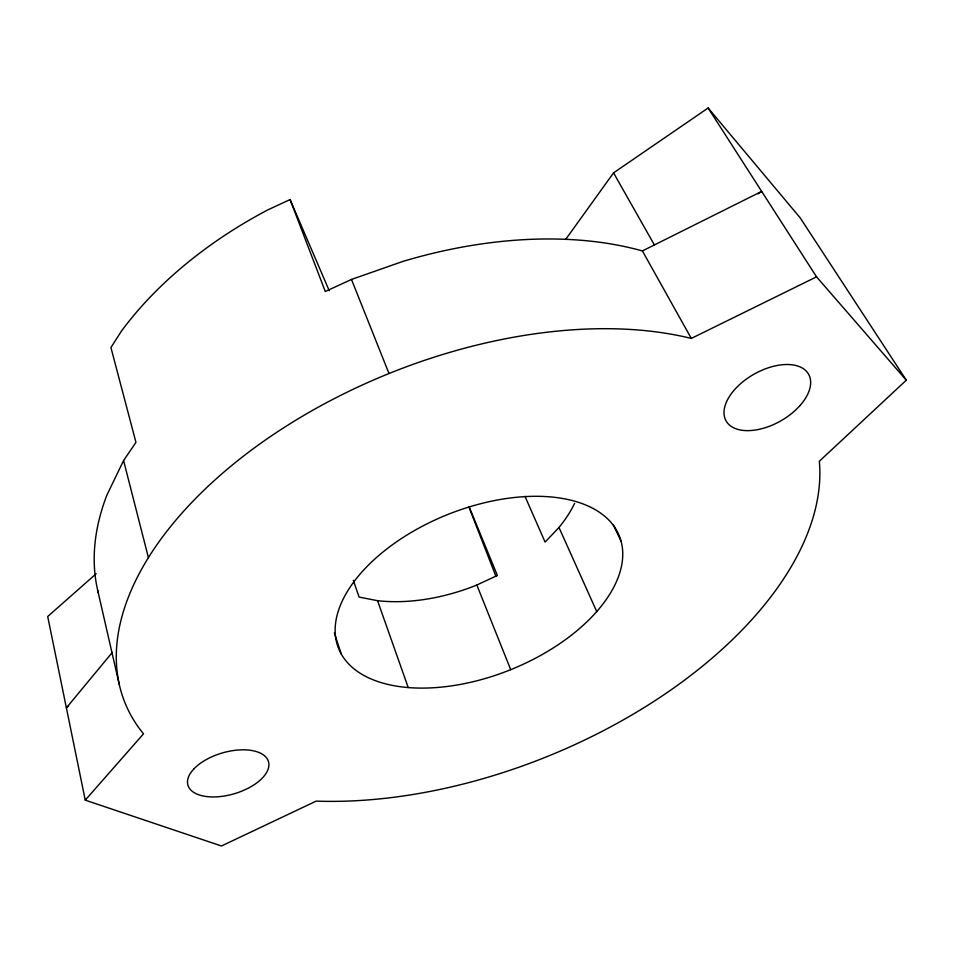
<?xml version="1.0" encoding="UTF-8"?>
<svg xmlns="http://www.w3.org/2000/svg" width="954" height="954" viewBox="0 0 954 954"><rect width="100%" height="100%" fill="white"/><g stroke="black" fill="none" stroke-linecap="round" stroke-linejoin="round"><path stroke-width="1.43" d="M329.213 290.684L290.088 199.565L267.895 209.856A340.196 220.255 -21.8 0 0 121.432 331.11L110.926 347.542L135.945 442.346L123.579 460.555L106.92 495.043A354.84 214.4 -21.8 0 0 98.298 592.839M565.662 239.43L613.541 172.877L708.13 108.005L800.156 217.81L906.3 380.205L819.331 461.259A369.711 207.185 -21.8 0 1 316.156 801.121L221.471 845.995L85.252 800.144L47.7 616.511L96.175 573.736M112.357 652.381L66.375 707.868L68.652 705.948M85.252 800.144L143.517 733.829A369.711 207.185 -21.8 0 1 258.069 445.22A369.711 207.185 -21.8 0 1 691.304 338.431L816.541 276.839L906.3 380.205M574.618 503.354A145.282 86.802 -21.8 0 1 558.984 527.479L545.092 542.087L525.01 496.39M757.977 193.865L761.686 191.408L642.4 250.926A354.84 214.4 -21.8 0 0 402.993 261.372L351.489 279.45L325.278 291.495L290.088 199.565M353.302 580.318L359.098 597.085L377.546 600.686A145.282 86.802 -21.8 0 0 476.833 585.029L497.392 575.453L469.165 506.824M708.13 108.005L816.541 276.839M613.541 172.877L654.444 245.035M642.4 250.926L691.304 338.431M613.482 525.213L621.078 541.216A151.221 83.725 -21.8 0 1 426.843 688.037A151.221 83.725 -21.8 0 1 388.91 547.357A151.221 83.725 -21.8 0 1 621.078 541.216M558.984 527.479L596.727 611.562M476.833 585.029L510.712 669.66M351.489 279.45L389.005 373.527M468.903 507.003L495.961 576.395M377.546 600.686L408.229 687.56M334.353 633.039L341.27 654.062M123.579 460.555L148.419 557.649M97.618 590.025L119.369 684.889M193.793 768.984L191.217 772.084A41.964 21.262 -16.3 0 0 198.11 794.551A41.964 21.262 -16.3 0 0 241.756 791.152L246.561 789.03A41.964 21.262 -16.3 0 0 258.343 752.241A41.964 21.262 -16.3 0 0 193.793 768.984M799.953 405.605L796.03 409.66A47.402 26.915 -29.5 0 1 728.689 424.327A47.402 26.915 -29.5 0 1 758.025 372.048L763.749 369.472A47.402 26.915 -29.5 0 1 806.011 370.856A47.402 26.915 -29.5 0 1 799.953 405.605"/></g></svg>
